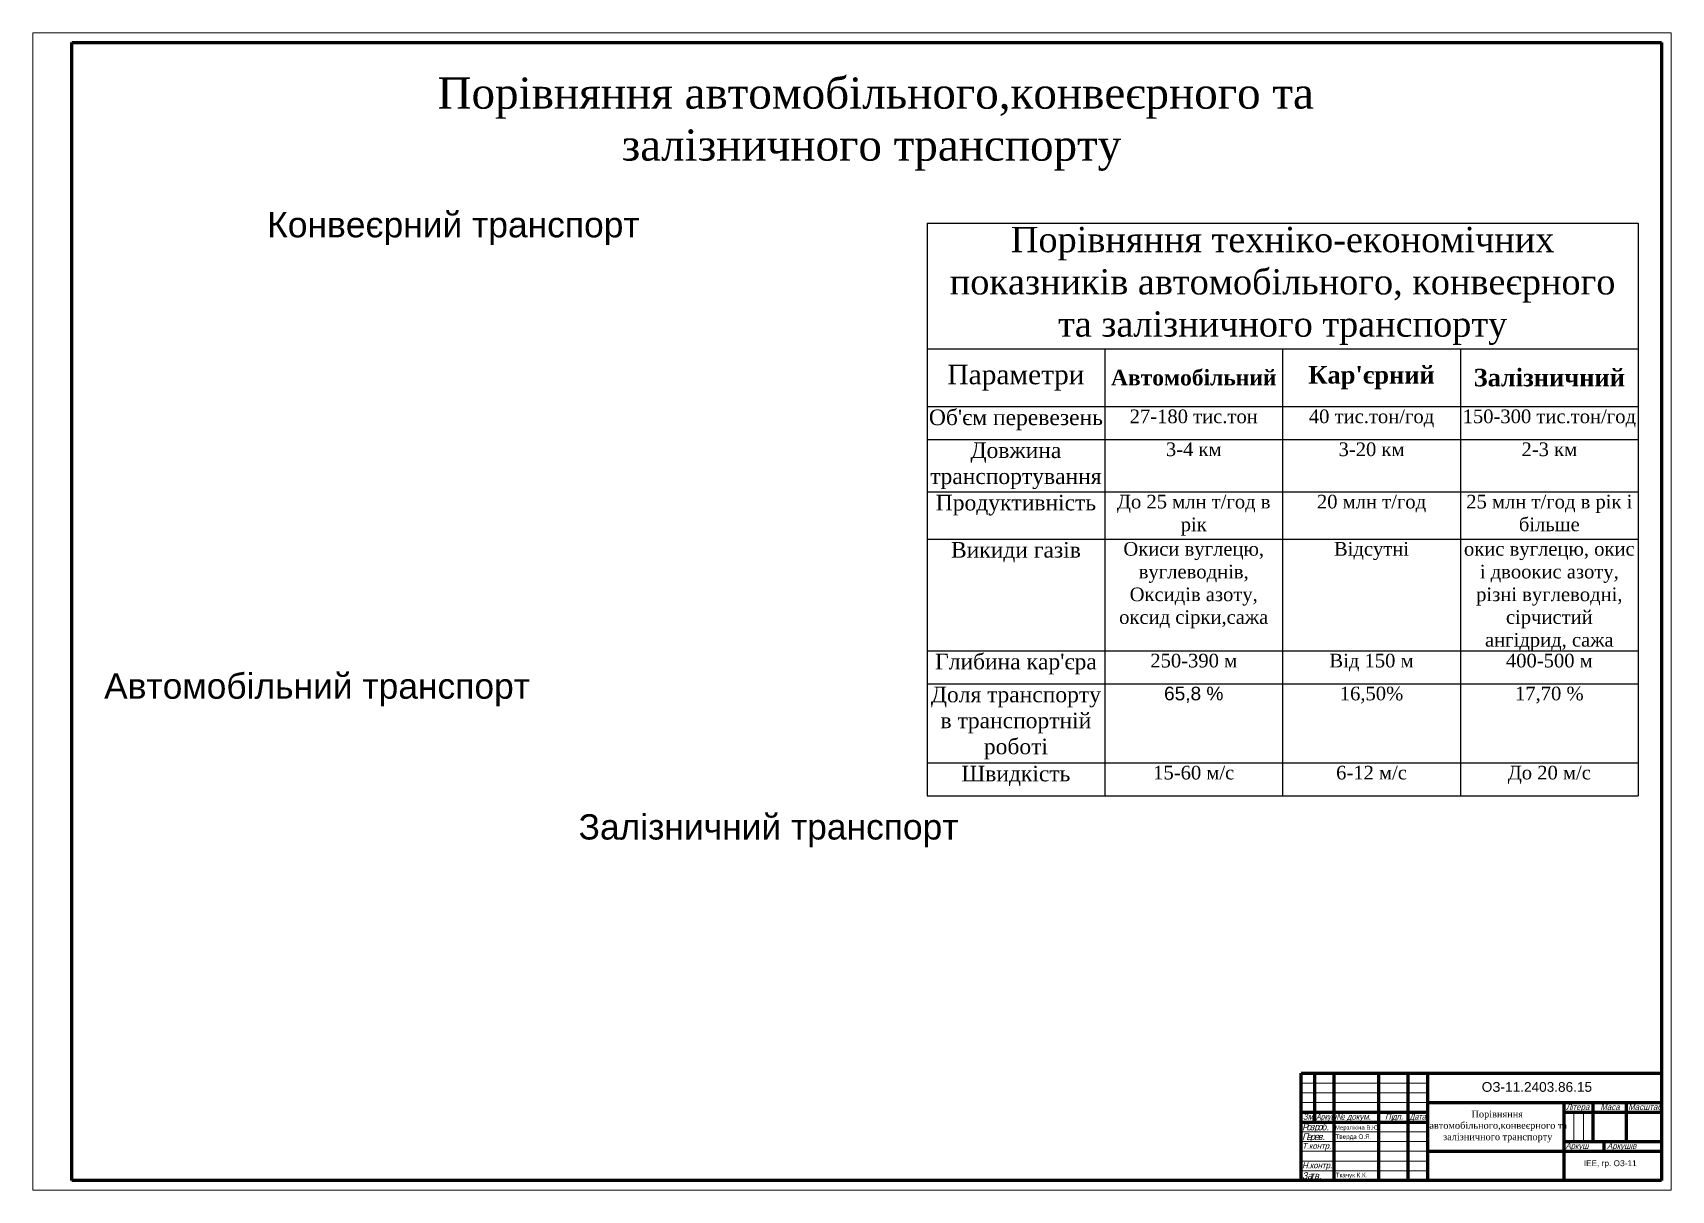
# Model space of a CAD drawing. Header units: millimetres. Extents: x 2028 to 2869, y 1789 to 2383.
import ezdxf

# ---------------------------------------------------------------- set-up
doc = ezdxf.new("R2010")
doc.units = ezdxf.units.MM
doc.linetypes.add('K5LT_BASIC', pattern=[0])
doc.linetypes.add('K5LT_THIN', pattern=[0])
doc.styles.add('KTEXTSTYLE', font='bgothl.ttf', dxfattribs={"width": 0.96, "height": 5})
doc.styles.get("Standard").update_dxf_attribs({"font": 'arial.ttf'})

# ---------------------------------------------------------------- blocks, each defined once
blk = doc.blocks.new('U0')
at = {"color": 7, "linetype": 'K5LT_THIN', "lineweight": 18}
for p, q in [((0, 0), (0, 594)), ((0, 594), (841, 594)), ((841, 594), (841, 0)), ((651, 55), (716, 55)), ((651, 50), (716, 50)), ((651, 45), (716, 45)), ((790.96, 25), (790.96, 40)), ((795.98, 25), (795.98, 40)), ((651, 30), (716, 30)), ((651, 25), (716, 25)), ((651, 20), (716, 20)), ((651, 15), (716, 15)), ((651, 10), (716, 10)), ((841, 0), (0, 0))]:
    blk.add_line(p, q, dxfattribs=at)
at = {"color": 7, "linetype": 'K5LT_BASIC', "lineweight": 60}
for p, q in [((20, 5), (20, 589)), ((20, 589), (836, 589)), ((836, 589), (836, 5)), ((651, 60), (836, 60)), ((651, 5), (651, 60)), ((658, 35), (658, 60)), ((668, 5), (668, 60)), ((691, 5), (691, 60)), ((706, 5), (706, 60)), ((716, 5), (716, 60)), ((716, 45), (836, 45)), ((786, 5), (786, 45)), ((801, 25), (801, 45)), ((818, 25), (818, 45)), ((651, 40), (716, 40)), ((651, 35), (716, 35)), ((786, 40), (801, 40)), ((801, 40), (836, 40)), ((716, 20), (786, 20)), ((786, 25), (836, 25)), ((786, 20), (836, 20)), ((806.57, 20), (806.57, 25)), ((836, 5), (20, 5))]:
    blk.add_line(p, q, dxfattribs=at)
at = {"color": 7, "insert": (8.77, 258.85), "char_height": 2.5, "attachment_point": 1, "rotation": 90, "style": 'KTEXTSTYLE'}
blk.add_mtext('\\H3.5;\\W0.965;\\Q15;\\Q15; ', dxfattribs=at)
at = {"color": 7, "attachment_point": 1, "style": 'KTEXTSTYLE'}
for s, insert, char_height in [('{\\fArial|b0|i0|c204|p34;\\Q15;\\W0.965;Л}', (786.98, 44.23), 3), ('{\\fArial|b0|i0|c204|p34;\\Q15;\\W0.965;ітера}', (789.48, 44.23), 3), ('{\\fArial|b0|i0|c204|p34;\\Q15;\\W0.965;Маса}', (804.6, 44.23), 3), ('{\\fArial|b0|i0|c204|p34;\\Q15;\\W0.965;Масштаб}', (818.89, 44.25), 3), ('\\H3.5;\\W0.965;\\Q15;\\Q15;Р', (651.5, 34.23), 2.5), ('{\\fArial|b0|i0|c204|p34;\\Q15;\\W0.965;Зм}', (651.95, 39.23), 3), ('\\H3.5;\\W0.965;\\Q15;\\Q15;.', (656.4, 39.23), 2.5), ('{\\fArial|b0|i0|c204|p34;\\Q15;\\W0.665;Аркуш}', (658.71, 39.23), 3), ('\\H3.5;\\W0.965;\\Q15;\\Q15;б.', (661.41, 34.23), 2.5), ('{\\fArial|b0|i0|c0|p34;\\Q15;\\W0.965;№ \\fArial|b0|i0|c204|p34;докум\\fBankGothic Lt BT|b0|i0|c0|p34;.}', (669.06, 39.23), 3), ('{\\fArial|b0|i0|c204|p34;\\Q15;\\W0.965;П}', (694.08, 39.23), 3), ('\\H3.5;\\W0.965;\\Q15;\\Q15;і', (696.97, 39.23), 2.5), ('{\\fArial|b0|i0|c204|p34;\\Q15;\\W0.965;дп\\fBankGothic Lt BT|b0|i0|c0|p34;.}', (697.71, 39.23), 3), ('{\\fArial|b0|i0|c204|p34;\\Q15;\\W0.816;Дата}', (706.62, 39.23), 3), ('\\H3.5;\\W0.965;\\Q15;\\Q15;П', (651.5, 29.23), 2.5), ('\\H3.5;\\W0.965;\\Q15;\\Q15;о', (653.72, 34.23), 2.5), ('\\H3.5;\\W0.965;\\Q15;\\Q15;е', (653.72, 29.23), 2.5), ('\\H3.5;\\W0.965;\\Q15;\\Q15;р', (655.67, 29.23), 2.5), ('\\H3.5;\\W0.965;\\Q15;\\Q15;зр', (655.67, 34.23), 2.5), ('\\H3.5;\\W0.965;\\Q15;\\Q15;е', (657.61, 29.23), 2.5), ('\\H3.5;\\W0.965;\\Q15;\\Q15;о', (659.46, 34.23), 2.5), ('\\H3.5;\\W0.965;\\Q15;\\Q15;в.', (659.56, 29.23), 2.5), ('{\\fArial|b0|i0|c204|p34;\\Q15;\\W0.965;Т\\fBankGothic Lt BT|b0|i0|c0|p34;.\\fArial|b0|i0|c204|p34;контр\\fBankGothic Lt BT|b0|i0|c0|p34;.}', (651.5, 24.25), 3), ('{\\fArial|b0|i0|c204|p34;\\Q15;\\W0.953;Аркуш}', (786.72, 24.23), 3), ('{\\fArial|b0|i0|c204|p34;\\Q15;\\W0.965;Аркушів}', (808.08, 24.23), 3), ('{\\fArial|b0|i0|c204|p34;\\Q15;\\W0.965;Н\\fBankGothic Lt BT|b0|i0|c0|p34;.\\fArial|b0|i0|c204|p34;контр\\fBankGothic Lt BT|b0|i0|c0|p34;.}', (651.5, 14.25), 3), ('\\H3.5;\\W0.965;\\Q15;\\Q15;За', (651.5, 9.23), 2.5), ('\\H3.5;\\W0.965;\\Q15;\\Q15;тв.', (655.67, 9.23), 2.5)]:
    blk.add_mtext(s, dxfattribs=dict(at, insert=insert, char_height=char_height))
blk = doc.blocks.new('*T2')
at = {"color": 0, "linetype": 'ByBlock', "lineweight": -2, "transparency": 16777216}
for p, q in [((0, 0), (365.04, 0)), ((0, 0), (0, -293.85)), ((365.04, 0), (365.04, -293.85)), ((0, -64.46), (365.04, -64.46)), ((91.26, -64.46), (91.26, -293.85)), ((182.52, -64.46), (182.52, -293.85)), ((273.78, -64.46), (273.78, -293.85)), ((0, -94.16), (365.04, -94.16)), ((0, -111.05), (365.04, -111.05)), ((0, -137.93), (365.04, -137.93)), ((0, -162.16), (365.04, -162.16)), ((0, -219.5), (365.04, -219.5)), ((0, -236.39), (365.04, -236.39)), ((0, -276.99), (365.04, -276.99)), ((0, -293.85), (365.04, -293.85))]:
    blk.add_line(p, q, dxfattribs=at)
at = {"color": 0, "transparency": 16777216}
for s, insert, char_height, width, attachment_point in [('{\\fTimes New Roman|b0|i0|c204|p18;\\C256;Порівняння техніко-економічних показників автомобільного, конвеєрного та залізничного транспорту}', (182.52, -32.23), 13, 362.0362, 5), ('{\\fTimes New Roman|b0|i0|c204|p18;\\C256;Параметри}', (45.63, -79.31), 10, 88.2591, 5), ('{\\fTimes New Roman|b1|i0|c204|p18;\\C256;Автомобільний}', (136.89, -79.31), 8, 88.2591, 5), ("{\\fTimes New Roman|b1|i0|c204|p18;\\H0.9x;\\C256;Кар'єрний\\H1.1111x;  }", (228.15, -79.31), 10, 88.2591, 5), ('{\\fTimes New Roman|b1|i0|c204|p18;\\C256;Залізничний}', (319.41, -79.31), 9, 88.2591, 5), ("{\\fTimes New Roman|b0|i0|c204|p18;\\C256;Об'єм перевезень}", (45.63, -95.66), 8, 88.2591, 2), ('{\\fTimes New Roman|b0|i0|c204|p18;\\C256;27-180 тис.тон}', (136.89, -95.66), 7, 88.2591, 2), ('{\\fTimes New Roman|b0|i0|c204|p18;\\C256;40 тис.тон/год}', (228.15, -95.66), 7, 88.2591, 2), ('{\\fTimes New Roman|b0|i0|c204|p18;\\C256;150-300 тис.тон/год}', (319.41, -95.66), 7, 88.2591, 2), ('{\\fTimes New Roman|b0|i0|c204|p18;\\C256;Довжина транспортування}', (45.63, -112.55), 8, 88.2591, 2), ('{\\fTimes New Roman|b0|i0|c204|p18;\\C256;3-4 км}', (136.89, -112.55), 7, 88.2591, 2), ('{\\fTimes New Roman|b0|i0|c204|p18;\\C256;3-20 км}', (228.15, -112.55), 7, 88.2591, 2), ('{\\fTimes New Roman|b0|i0|c204|p18;\\C256;2-3 км}', (319.41, -112.55), 7, 88.2591, 2), ('{\\fTimes New Roman|b0|i0|c204|p18;\\C256;Продуктивність}', (45.63, -139.43), 8, 88.2591, 2), ('{\\fTimes New Roman|b0|i0|c204|p18;\\C256;До 25 млн т/год в рік}', (136.89, -139.43), 7, 88.2591, 2), ('{\\fTimes New Roman|b0|i0|c204|p18;\\C256;20 млн т/год}', (228.15, -139.43), 7, 88.2591, 2), ('{\\fTimes New Roman|b0|i0|c204|p18;\\C256;25 млн т/год в рік і більше}', (319.41, -139.43), 7, 88.2591, 2), ('{\\fTimes New Roman|b0|i0|c204|p18;\\C256;Викиди газів}', (45.63, -163.66), 8, 88.2591, 2), ('{\\fTimes New Roman|b0|i0|c204|p18;\\C256;Окиси вуглецю,\\Pвуглеводнів,\\PОксидів азоту,\\Pоксид сірки,сажа}', (136.89, -163.66), 7, 88.2591, 2), ('{\\fTimes New Roman|b0|i0|c204|p18;\\C256;Відсутні}', (228.15, -163.66), 7, 88.2591, 2), ('{\\fTimes New Roman|b0|i0|c204|p18;\\C256;окис вуглецю, окис і двоокис азоту, різні вуглеводні, сірчистий ангідрид, сажа}', (319.41, -163.66), 7, 88.2591, 2), ("{\\fTimes New Roman|b0|i0|c204|p18;\\C256;Глибина кар'єра }", (45.63, -221), 8, 88.2591, 2), ('{\\fTimes New Roman|b0|i0|c204|p18;\\C256;250-390 м}', (136.89, -221), 7, 88.2591, 2), ('{\\fTimes New Roman|b0|i0|c204|p18;\\C256;Від 150 м}', (228.15, -221), 7, 88.2591, 2), ('{\\fTimes New Roman|b0|i0|c204|p18;\\C256;400-500 м}', (319.41, -221), 7, 88.2591, 2), ('{\\fTimes New Roman|b0|i0|c204|p18;\\C256;Доля транспорту в транспортній роботі }', (45.63, -237.89), 8, 88.2591, 2), ('65,8 %', (136.89, -237.89), 7, 88.2591, 2), ('{\\fTimes New Roman|b0|i0|c204|p18;\\C256;16,50%', (228.15, -237.89), 7, 88.2591, 2), ('{\\fTimes New Roman|b0|i0|c204|p18;\\C256;17,70 %', (319.41, -237.89), 7, 88.2591, 2), ('{\\fTimes New Roman|b0|i0|c204|p18;\\C256;Швидкість}', (45.63, -278.49), 8, 88.2591, 2), ('{\\fTimes New Roman|b0|i0|c204|p18;\\C256;15-60 м/с}', (136.89, -278.49), 7, 88.2591, 2), ('{\\fTimes New Roman|b0|i0|c204|p18;\\C256;6-12 м/с}', (228.15, -278.49), 7, 88.2591, 2), ('{\\fTimes New Roman|b0|i0|c204|p18;\\C256;До 20 м/с}', (319.41, -278.49), 7, 88.2591, 2)]:
    blk.add_mtext(s, dxfattribs=dict(at, insert=insert, char_height=char_height, width=width, attachment_point=attachment_point))

msp = doc.modelspace()

# ---------------------------------------------------------------- block references
for name, p in [('U0', (2027.8, 1788.95)), ('*T2', (2486.81, 2285.26))]:
    msp.add_blockref(name, p)

# ---------------------------------------------------------------- texts
at = {"attachment_point": 1}
for s, width, heights, insert, char_height in [('\\pi26.752;{\\fTimes New Roman|b0|i0|c204|p18;Порівняння автомобільного,конвеєрного та \\P\\pi121.24;залізничного транспорту}', 492.7595, [79.87], (2208.8, 2360.02), 16), ('Конвеєрний транспорт', 193.3806, [20.98], (2148.13, 2290.97), 13), ('Автомобільний транспорт', 304.4303, [40.98], (2064.41, 2054.2), 13), ('Залізничний транспорт', 236.8848, [0], (2307.96, 1981.93), 13), ('ОЗ-11.2403.86.15', 58.5554, [0], (2771.53, 1844.46), 5), ('\\pi29.354;{\\fTimes New Roman|b0|i0|c204|p18;Порівняння \\P\\pi7.7248;автомобільного,конвеєрного та \\P\\pi14.789;залізничного транспорту}', 84.3267, [28.47], (2736.92, 1829.8), 3.5), ('Мерзлікіна В.Ю.', 30.1524, [6.02], (2696.2, 1822.22), 2.2), ('Тверда О.Я.', 22.865, [0], (2696.48, 1817.61), 2.3), ('ІЕЕ, гр. ОЗ-11', 49.7974, [0], (2823.93, 1804.31), 3), ('Ткачук К.К.', 23.0241, [0], (2696.58, 1797.9), 2.3)]:
    msp.add_mtext_dynamic_manual_height_columns(s, width=width, gutter_width=12.5, heights=heights, dxfattribs=dict(at, insert=insert, char_height=char_height))

doc.saveas('drawing.dxf')
